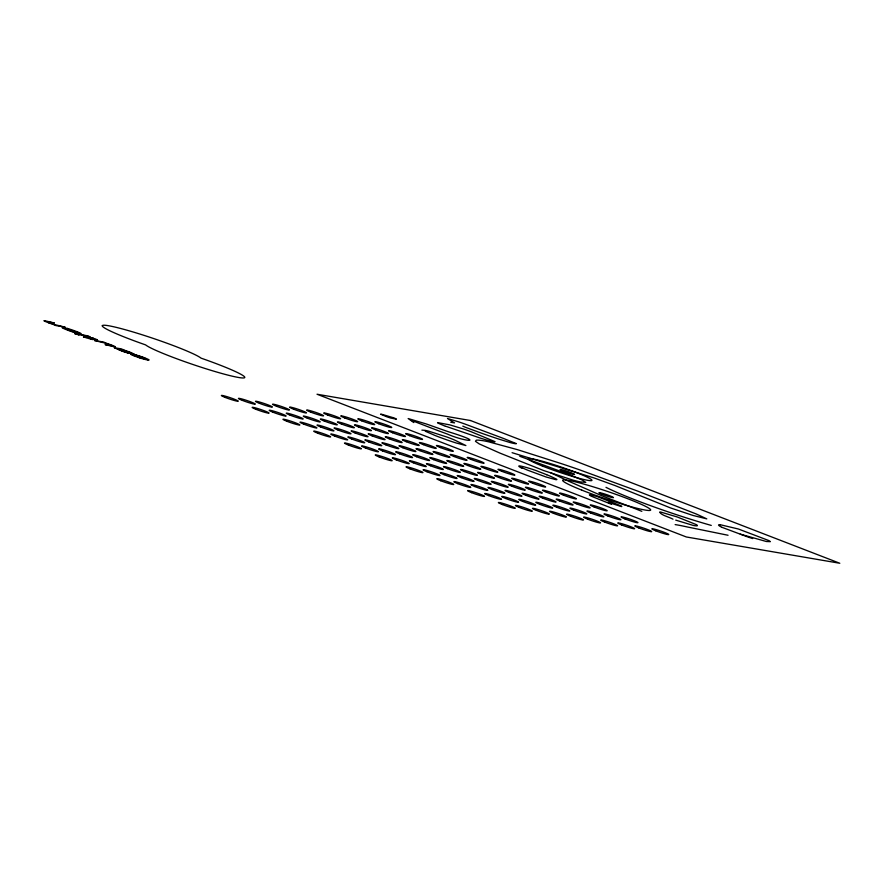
<?xml version="1.0" encoding="UTF-8"?>
<svg xmlns="http://www.w3.org/2000/svg" width="884" height="884" viewBox="0 0 884 884"><rect width="100%" height="100%" fill="white"/><g stroke="black" fill="none" stroke-linecap="round" stroke-linejoin="round"><path stroke-width="1.33" d="M421.889 430.132L425.193 430.364A22.962 1.878 18.7 0 1 428.674 431.171L447.238 437.116A25.304 2.077 18.7 0 1 454.398 439.956L465.89 445.547L456.387 443.05A30.089 2.464 18.7 0 1 452.619 441.834L451.724 441.536A25.945 2.122 18.7 0 1 444.287 438.961L441.226 437.845A35.813 2.939 18.7 0 1 434.696 435.337L425.193 431.16M133.904 355.291L130.987 354.086M44.255 320.759L44.465 320.737A15.216 1.249 18.7 0 1 45.416 320.87L54.41 323.014L48.775 322.052A11.26 0.928 18.7 0 0 47.681 321.909L54.023 324.439L65.151 327.168L55.891 325.577L52.974 324.317A6.829 0.564 18.7 0 1 50.41 323.456L48.686 322.837M115.185 346.848L114.942 346.848A17.083 1.403 18.7 0 1 113.859 346.705L105.085 344.594L110.765 345.567A22.001 1.801 18.7 0 0 111.517 345.677L111.804 345.677M93.848 338.671L93.881 338.671A11.105 0.906 18.7 0 1 93.218 338.583L83.748 336.351L86.588 337.445L83.361 336.892L91.483 339.334L92.71 339.544L90.632 338.749L95.958 339.655A26.597 2.177 18.7 0 0 97.052 339.832L97.45 339.776M720.162 524.698L738.394 529.008L768.737 540.533A25.747 2.111 18.7 0 1 770.296 541.66L766.306 541.494L740.273 534.146M382.142 414.386L394.22 417.988A13.724 1.127 18.7 0 1 396.441 419.193L390.618 418.033A14.21 1.16 18.7 0 1 386.308 416.596L380.54 414.198L381.545 414.287M147.937 360.031L149.109 359.987A8.133 0.663 18.7 0 0 148.888 359.755A8.254 0.674 18.7 0 0 146.832 358.727L145.429 358.153A11.724 0.961 18.7 0 0 144.269 357.7A8.243 0.674 18.7 0 0 135.55 354.86M118.058 348.97L117.406 348.97L119.948 350.097A11.945 0.983 18.7 0 0 120.931 350.484L126.235 352.528A8.542 0.696 18.7 0 0 128.843 353.213L126.324 352.186A7.89 0.652 18.7 0 1 125.086 351.876L123.02 351.235M728.051 535.262L687.343 526.974A112.345 9.205 18.7 0 0 675.144 524.588M118.158 348.992L119.859 349.534A45.106 3.691 18.7 0 1 124.069 351.092L125.307 351.545A17.68 1.448 18.7 0 0 126.832 352.108L127.351 352.02M121.815 349.666L130.843 352.926L127.826 352.197M135.617 354.893C131.108 354.064 148.777 358.639 144.888 358.882A19.481 1.591 18.7 0 1 144.225 358.771L133.915 355.313M450.741 422.243L454.542 422.883L447.481 418.508L458.531 421.823A38.388 3.149 18.7 0 1 463.15 423.403A36.796 3.017 18.7 0 1 465.061 424.088L501.206 437.591A31.504 2.586 18.7 0 0 503.924 438.619L516.389 443.646L515.018 443.646A18.575 1.525 18.7 0 1 513.04 443.271L511.836 442.994A15.26 1.249 18.7 0 1 509.748 442.442L498.985 439.138A80.4 6.586 18.7 0 1 483.515 433.911L466.244 427.591A22.387 1.834 18.7 0 1 462.796 426.143M123.34 351.589L114.224 347.732A15.868 1.304 18.7 0 1 115.075 347.854L120.202 348.683A7.647 0.63 18.7 0 0 120.522 348.672L123.561 349.744M512.09 452.685L594.192 477.979L615.032 485.559L670.503 507.924L692.979 515.438L706.791 518.875L696.47 514.079L637.552 491.051L578.81 469.548A154.324 12.641 18.7 0 0 561.804 463.78L517.792 449.757L488.598 441.812A57.99 4.752 18.7 0 0 482.83 440.663L478.808 440.155A71.051 5.823 18.7 0 0 476.244 440.21L475.47 441.326L479.261 443.923L499.78 453.039L543.726 470.575L573.274 480.211A35.669 2.928 18.7 0 0 580.324 481.924L585.805 482.388L582.004 479.935L568.081 474.133L519.781 456.288M127.318 352.274L134.257 354.152L131.141 352.628M127.208 351.976L124.931 351.147A34.841 2.851 18.7 0 0 121.042 349.721L119.716 349.257L120.29 349.357A10.763 0.884 18.7 0 1 121.793 349.666M611.485 504.311L591.385 496.256A16.277 1.337 18.7 0 1 589.551 495.117L589.418 494.896A21.426 1.757 18.7 0 1 589.639 494.686L596.755 496.377L621.585 506.145A16.487 1.348 18.7 0 1 621.463 506.587L608.048 502.344M675.719 520.112L693.034 525.361A29.061 2.376 18.7 0 0 694.691 525.671L695.1 525.726A24.321 1.989 18.7 0 0 696.448 524.665L677.299 516.996L661.166 512.19A20.465 1.68 18.7 0 0 659.641 512.057C660.934 515.184 669.243 516.996 673 519.195M411.171 420.276L430.906 427.9A141.02 11.558 18.7 0 0 447.238 434.011C465.327 442.011 487.084 443.558 448.431 431.757A43.404 3.558 18.7 0 1 444.553 430.42L430.386 425.403A64.554 5.293 18.7 0 0 426.342 423.988L408.154 418.541L413.789 422.563M444.785 426.033L438.619 423.392A10.31 0.84 18.7 0 1 437.569 422.596L449.857 424.884L463.691 429.06A23.636 1.934 18.7 0 1 469.183 431.016A22.774 1.867 18.7 0 1 470.852 431.624L495.073 441.668A16.608 1.359 18.7 0 1 493.99 441.779L493.637 441.735A14.829 1.216 18.7 0 1 492.233 441.481L486.587 440.011A20.089 1.646 18.7 0 1 480.498 438.144L445.37 426.132M546.632 474.697L549.063 475.691A55.99 4.586 18.7 0 1 550.831 476.443L556.555 479.161A11.735 0.961 18.7 0 1 556.887 479.493L556.699 479.658A15.426 1.26 18.7 0 1 555.716 479.636L546.091 476.995L527.847 470.255A27.05 2.221 18.7 0 1 523.416 468.354L521.925 467.658M133.396 355.567L134.269 355.921A12 0.983 18.7 0 0 135.197 356.274A9.901 0.807 18.7 0 0 139.473 357.81M522.179 468.387C509.317 461.779 536.964 470.487 538.212 471.437A34.642 2.84 18.7 0 1 546.632 474.697M550.235 472.509L568.976 481.393A35.901 2.939 18.7 0 1 571.075 482.277L600.877 495.349A46.189 3.79 18.7 0 0 603.407 496.366L627.143 505.571A42.255 3.459 18.7 0 0 629.706 506.532L641.828 511.339M93.859 338.583L91.605 337.688L97.417 339.743M721.885 527.295L747.787 536.964A61.118 5.006 18.7 0 0 752.693 538.566M111.837 345.622L104.157 342.815A12.84 1.05 18.7 0 0 102.201 342.417L94.367 340.451L103.627 342.042L106.975 343.445A7.028 0.575 18.7 0 1 109.981 344.473L110.831 344.782A7.05 0.575 18.7 0 1 115.362 346.76M48.775 322.837A7.183 0.586 18.7 0 1 44.056 320.826M67.416 328.45A9.227 0.751 18.7 0 1 76.179 331.401A12.243 1.006 18.7 0 1 77.339 331.832L78.764 332.428A8.608 0.707 18.7 0 1 80.93 333.489A8.254 0.674 18.7 0 1 81.184 333.776L75.372 332.738A7.989 0.652 18.7 0 1 73.107 332.064A9.37 0.762 18.7 0 1 67.604 330.152L64.919 329.091A8.785 0.718 18.7 0 1 62.444 327.887A8.707 0.718 18.7 0 1 62.234 327.533L66.996 328.362A7.757 0.641 18.7 0 1 67.493 328.494M123.506 349.777A7.359 0.608 18.7 0 1 122.964 349.755A11.835 0.972 18.7 0 1 131.252 352.65M133.329 355.556A7.558 0.619 18.7 0 1 130.898 354.064M139.473 357.81A7.713 0.63 18.7 0 0 143.882 359.147A14.873 1.216 18.7 0 0 147.86 359.998M711.266 525.416A79.792 6.542 18.7 0 1 605.982 487.327M721.808 527.273A27.824 2.276 18.7 0 1 720.327 524.753M65.405 328.693L71.958 331.412L77.969 332.649L67.162 328.859A16.951 1.392 18.7 0 0 66.499 328.738L65.405 328.693M76.411 333.876L74.61 333.566L79.24 334.981L76.411 333.876M87.383 335.765L78.124 334.174L90.223 336.859L87.383 335.765M470.487 420.519L317.024 394.231L686.338 536.975L839.8 563.263L470.487 420.519M102.312 325.732A52.598 4.309 18.7 0 0 145.628 344.904A52.786 4.321 18.7 0 0 198.944 366.506A52.786 4.321 18.7 0 0 244.78 377.446A52.786 4.321 18.7 0 0 201.055 358.142A52.598 4.309 18.7 0 0 147.904 336.627A52.598 4.309 18.7 0 0 102.312 325.732M542.378 466.034A33.493 2.74 18.7 0 0 591.86 480.476A33.493 2.74 18.7 0 0 546.389 462.376A33.493 2.74 18.7 0 0 542.378 466.034M563.174 471.15A7.702 0.63 18.7 0 0 574.578 474.487A7.702 0.63 18.7 0 0 564.147 470.332A7.702 0.63 18.7 0 0 563.174 471.15M581.816 490.134A46.41 3.801 18.7 0 0 650.536 510.223A46.41 3.801 18.7 0 0 587.716 485.183A46.41 3.801 18.7 0 0 581.816 490.134M602.07 494.311A7.702 0.63 18.7 0 0 613.474 497.648A7.702 0.63 18.7 0 0 603.043 493.493A7.702 0.63 18.7 0 0 602.07 494.311M655.773 530.809A8.928 0.729 18.7 0 0 668.757 534.555A8.928 0.729 18.7 0 0 656.392 529.682A8.928 0.729 18.7 0 0 655.773 530.809M624.999 518.919A8.928 0.729 18.7 0 0 637.983 522.654A8.928 0.729 18.7 0 0 625.618 517.792A8.928 0.729 18.7 0 0 624.999 518.919M594.225 507.018A8.928 0.729 18.7 0 0 607.197 510.764A8.928 0.729 18.7 0 0 594.844 505.891A8.928 0.729 18.7 0 0 594.225 507.018M563.439 495.128A8.928 0.729 18.7 0 0 576.423 498.863A8.928 0.729 18.7 0 0 564.058 494.001A8.928 0.729 18.7 0 0 563.439 495.128M532.665 483.228A8.928 0.729 18.7 0 0 545.649 486.974A8.928 0.729 18.7 0 0 533.284 482.1A8.928 0.729 18.7 0 0 532.665 483.228M501.891 471.338A8.928 0.729 18.7 0 0 514.875 475.073A8.928 0.729 18.7 0 0 502.51 470.211A8.928 0.729 18.7 0 0 501.891 471.338M471.117 459.437A8.928 0.729 18.7 0 0 484.101 463.183A8.928 0.729 18.7 0 0 471.736 458.31A8.928 0.729 18.7 0 0 471.117 459.437M440.342 447.547A8.928 0.729 18.7 0 0 453.326 451.282A8.928 0.729 18.7 0 0 440.961 446.42A8.928 0.729 18.7 0 0 440.342 447.547M409.568 435.646A8.928 0.729 18.7 0 0 422.541 439.392A8.928 0.729 18.7 0 0 410.187 434.519A8.928 0.729 18.7 0 0 409.568 435.646M378.783 423.756A8.928 0.729 18.7 0 0 391.767 427.491A8.928 0.729 18.7 0 0 379.402 422.629A8.928 0.729 18.7 0 0 378.783 423.756M638.723 527.892A8.928 0.729 18.7 0 0 651.707 531.638A8.928 0.729 18.7 0 0 639.342 526.765A8.928 0.729 18.7 0 0 638.723 527.892M607.949 515.991A8.928 0.729 18.7 0 0 620.922 519.737A8.928 0.729 18.7 0 0 608.568 514.864A8.928 0.729 18.7 0 0 607.949 515.991M577.164 504.101A8.928 0.729 18.7 0 0 590.147 507.847A8.928 0.729 18.7 0 0 577.793 502.974A8.928 0.729 18.7 0 0 577.164 504.101M546.389 492.2A8.928 0.729 18.7 0 0 559.373 495.946A8.928 0.729 18.7 0 0 547.008 491.073A8.928 0.729 18.7 0 0 546.389 492.2M515.615 480.31A8.928 0.729 18.7 0 0 528.599 484.056A8.928 0.729 18.7 0 0 516.234 479.183A8.928 0.729 18.7 0 0 515.615 480.31M484.841 468.409A8.928 0.729 18.7 0 0 497.825 472.155A8.928 0.729 18.7 0 0 485.46 467.282A8.928 0.729 18.7 0 0 484.841 468.409M454.067 456.52A8.928 0.729 18.7 0 0 467.05 460.266A8.928 0.729 18.7 0 0 454.685 455.393A8.928 0.729 18.7 0 0 454.067 456.52M423.292 444.619A8.928 0.729 18.7 0 0 436.265 448.365A8.928 0.729 18.7 0 0 423.911 443.492A8.928 0.729 18.7 0 0 423.292 444.619M392.507 432.729A8.928 0.729 18.7 0 0 405.491 436.475A8.928 0.729 18.7 0 0 393.137 431.602A8.928 0.729 18.7 0 0 392.507 432.729M361.733 420.828A8.928 0.729 18.7 0 0 374.717 424.574A8.928 0.729 18.7 0 0 362.352 419.701A8.928 0.729 18.7 0 0 361.733 420.828M621.673 524.974A8.928 0.729 18.7 0 0 634.646 528.709A8.928 0.729 18.7 0 0 622.292 523.847A8.928 0.729 18.7 0 0 621.673 524.974M590.899 513.074A8.928 0.729 18.7 0 0 603.871 516.82A8.928 0.729 18.7 0 0 591.518 511.947A8.928 0.729 18.7 0 0 590.899 513.074M560.113 501.184A8.928 0.729 18.7 0 0 573.097 504.919A8.928 0.729 18.7 0 0 560.732 500.057A8.928 0.729 18.7 0 0 560.113 501.184M529.339 489.283A8.928 0.729 18.7 0 0 542.323 493.029A8.928 0.729 18.7 0 0 529.958 488.156A8.928 0.729 18.7 0 0 529.339 489.283M498.565 477.393A8.928 0.729 18.7 0 0 511.549 481.128A8.928 0.729 18.7 0 0 499.184 476.266A8.928 0.729 18.7 0 0 498.565 477.393M467.791 465.492A8.928 0.729 18.7 0 0 480.774 469.238A8.928 0.729 18.7 0 0 468.409 464.365A8.928 0.729 18.7 0 0 467.791 465.492M437.016 453.603A8.928 0.729 18.7 0 0 449.989 457.337A8.928 0.729 18.7 0 0 437.635 452.475A8.928 0.729 18.7 0 0 437.016 453.603M406.242 441.702A8.928 0.729 18.7 0 0 419.215 445.448A8.928 0.729 18.7 0 0 406.861 440.575A8.928 0.729 18.7 0 0 406.242 441.702M375.457 429.812A8.928 0.729 18.7 0 0 388.441 433.547A8.928 0.729 18.7 0 0 376.076 428.685A8.928 0.729 18.7 0 0 375.457 429.812M344.683 417.911A8.928 0.729 18.7 0 0 357.666 421.657A8.928 0.729 18.7 0 0 345.301 416.784A8.928 0.729 18.7 0 0 344.683 417.911M604.623 522.046A8.928 0.729 18.7 0 0 617.596 525.792A8.928 0.729 18.7 0 0 605.242 520.919A8.928 0.729 18.7 0 0 604.623 522.046M573.838 510.156A8.928 0.729 18.7 0 0 586.821 513.902A8.928 0.729 18.7 0 0 574.456 509.029A8.928 0.729 18.7 0 0 573.838 510.156M543.063 498.256A8.928 0.729 18.7 0 0 556.047 502.002A8.928 0.729 18.7 0 0 543.682 497.128A8.928 0.729 18.7 0 0 543.063 498.256M512.289 486.366A8.928 0.729 18.7 0 0 525.273 490.112A8.928 0.729 18.7 0 0 512.908 485.239A8.928 0.729 18.7 0 0 512.289 486.366M481.515 474.465A8.928 0.729 18.7 0 0 494.499 478.211A8.928 0.729 18.7 0 0 482.134 473.338A8.928 0.729 18.7 0 0 481.515 474.465M450.741 462.575A8.928 0.729 18.7 0 0 463.713 466.321A8.928 0.729 18.7 0 0 451.359 461.448A8.928 0.729 18.7 0 0 450.741 462.575M419.966 450.674A8.928 0.729 18.7 0 0 432.939 454.42A8.928 0.729 18.7 0 0 420.585 449.547A8.928 0.729 18.7 0 0 419.966 450.674M389.181 438.784A8.928 0.729 18.7 0 0 402.165 442.53A8.928 0.729 18.7 0 0 389.8 437.657A8.928 0.729 18.7 0 0 389.181 438.784M358.407 426.884A8.928 0.729 18.7 0 0 371.391 430.63A8.928 0.729 18.7 0 0 359.026 425.757A8.928 0.729 18.7 0 0 358.407 426.884M327.632 414.994A8.928 0.729 18.7 0 0 340.616 418.74A8.928 0.729 18.7 0 0 328.251 413.867A8.928 0.729 18.7 0 0 327.632 414.994M587.562 519.129A8.928 0.729 18.7 0 0 600.545 522.875A8.928 0.729 18.7 0 0 588.18 518.002A8.928 0.729 18.7 0 0 587.562 519.129M556.787 507.239A8.928 0.729 18.7 0 0 569.771 510.974A8.928 0.729 18.7 0 0 557.406 506.112A8.928 0.729 18.7 0 0 556.787 507.239M526.013 495.338A8.928 0.729 18.7 0 0 538.997 499.084A8.928 0.729 18.7 0 0 526.632 494.211A8.928 0.729 18.7 0 0 526.013 495.338M495.239 483.449A8.928 0.729 18.7 0 0 508.223 487.183A8.928 0.729 18.7 0 0 495.858 482.321A8.928 0.729 18.7 0 0 495.239 483.449M464.465 471.548A8.928 0.729 18.7 0 0 477.448 475.294A8.928 0.729 18.7 0 0 465.083 470.421A8.928 0.729 18.7 0 0 464.465 471.548M433.69 459.658A8.928 0.729 18.7 0 0 446.663 463.393A8.928 0.729 18.7 0 0 434.309 458.531A8.928 0.729 18.7 0 0 433.69 459.658M402.905 447.757A8.928 0.729 18.7 0 0 415.889 451.503A8.928 0.729 18.7 0 0 403.524 446.63A8.928 0.729 18.7 0 0 402.905 447.757M372.131 435.867A8.928 0.729 18.7 0 0 385.115 439.602A8.928 0.729 18.7 0 0 372.75 434.74A8.928 0.729 18.7 0 0 372.131 435.867M341.357 423.966A8.928 0.729 18.7 0 0 354.34 427.712A8.928 0.729 18.7 0 0 341.975 422.839A8.928 0.729 18.7 0 0 341.357 423.966M310.582 412.077A8.928 0.729 18.7 0 0 323.566 415.812A8.928 0.729 18.7 0 0 311.201 410.949A8.928 0.729 18.7 0 0 310.582 412.077M570.511 516.212A8.928 0.729 18.7 0 0 583.495 519.958A8.928 0.729 18.7 0 0 571.13 515.085A8.928 0.729 18.7 0 0 570.511 516.212M539.737 504.311A8.928 0.729 18.7 0 0 552.721 508.057A8.928 0.729 18.7 0 0 540.356 503.184A8.928 0.729 18.7 0 0 539.737 504.311M508.963 492.421A8.928 0.729 18.7 0 0 521.947 496.167A8.928 0.729 18.7 0 0 509.582 491.294A8.928 0.729 18.7 0 0 508.963 492.421M478.189 480.52A8.928 0.729 18.7 0 0 491.173 484.266A8.928 0.729 18.7 0 0 478.808 479.393A8.928 0.729 18.7 0 0 478.189 480.52M447.414 468.631A8.928 0.729 18.7 0 0 460.387 472.376A8.928 0.729 18.7 0 0 448.033 467.503A8.928 0.729 18.7 0 0 447.414 468.631M416.629 456.73A8.928 0.729 18.7 0 0 429.613 460.476A8.928 0.729 18.7 0 0 417.259 455.603A8.928 0.729 18.7 0 0 416.629 456.73M385.855 444.84A8.928 0.729 18.7 0 0 398.839 448.586A8.928 0.729 18.7 0 0 386.474 443.713A8.928 0.729 18.7 0 0 385.855 444.84M355.081 432.939A8.928 0.729 18.7 0 0 368.064 436.685A8.928 0.729 18.7 0 0 355.699 431.812A8.928 0.729 18.7 0 0 355.081 432.939M324.306 421.049A8.928 0.729 18.7 0 0 337.29 424.795A8.928 0.729 18.7 0 0 324.925 419.922A8.928 0.729 18.7 0 0 324.306 421.049M293.532 409.148A8.928 0.729 18.7 0 0 306.516 412.894A8.928 0.729 18.7 0 0 294.151 408.021A8.928 0.729 18.7 0 0 293.532 409.148M553.461 513.295A8.928 0.729 18.7 0 0 566.445 517.029A8.928 0.729 18.7 0 0 554.08 512.168A8.928 0.729 18.7 0 0 553.461 513.295M522.687 501.394A8.928 0.729 18.7 0 0 535.671 505.14A8.928 0.729 18.7 0 0 523.306 500.267A8.928 0.729 18.7 0 0 522.687 501.394M491.913 489.504A8.928 0.729 18.7 0 0 504.897 493.239A8.928 0.729 18.7 0 0 492.532 488.377A8.928 0.729 18.7 0 0 491.913 489.504M461.139 477.603A8.928 0.729 18.7 0 0 474.111 481.349A8.928 0.729 18.7 0 0 461.757 476.476A8.928 0.729 18.7 0 0 461.139 477.603M430.364 465.713A8.928 0.729 18.7 0 0 443.337 469.448A8.928 0.729 18.7 0 0 430.983 464.586A8.928 0.729 18.7 0 0 430.364 465.713M399.579 453.812A8.928 0.729 18.7 0 0 412.563 457.558A8.928 0.729 18.7 0 0 400.198 452.685A8.928 0.729 18.7 0 0 399.579 453.812M368.805 441.923A8.928 0.729 18.7 0 0 381.789 445.658A8.928 0.729 18.7 0 0 369.424 440.796A8.928 0.729 18.7 0 0 368.805 441.923M338.031 430.022A8.928 0.729 18.7 0 0 351.014 433.768A8.928 0.729 18.7 0 0 338.649 428.895A8.928 0.729 18.7 0 0 338.031 430.022M307.256 418.132A8.928 0.729 18.7 0 0 320.24 421.867A8.928 0.729 18.7 0 0 307.875 417.005A8.928 0.729 18.7 0 0 307.256 418.132M276.482 406.231A8.928 0.729 18.7 0 0 289.455 409.977A8.928 0.729 18.7 0 0 277.101 405.104A8.928 0.729 18.7 0 0 276.482 406.231M536.411 510.366A8.928 0.729 18.7 0 0 549.395 514.112A8.928 0.729 18.7 0 0 537.03 509.239A8.928 0.729 18.7 0 0 536.411 510.366M505.637 498.477A8.928 0.729 18.7 0 0 518.621 502.222A8.928 0.729 18.7 0 0 506.256 497.349A8.928 0.729 18.7 0 0 505.637 498.477M474.863 486.576A8.928 0.729 18.7 0 0 487.835 490.322A8.928 0.729 18.7 0 0 475.481 485.449A8.928 0.729 18.7 0 0 474.863 486.576M444.088 474.686A8.928 0.729 18.7 0 0 457.061 478.432A8.928 0.729 18.7 0 0 444.707 473.559A8.928 0.729 18.7 0 0 444.088 474.686M413.303 462.785A8.928 0.729 18.7 0 0 426.287 466.531A8.928 0.729 18.7 0 0 413.922 461.658A8.928 0.729 18.7 0 0 413.303 462.785M382.529 450.895A8.928 0.729 18.7 0 0 395.513 454.641A8.928 0.729 18.7 0 0 383.148 449.768A8.928 0.729 18.7 0 0 382.529 450.895M351.755 438.994A8.928 0.729 18.7 0 0 364.738 442.74A8.928 0.729 18.7 0 0 352.373 437.867A8.928 0.729 18.7 0 0 351.755 438.994M320.98 427.105A8.928 0.729 18.7 0 0 333.964 430.851A8.928 0.729 18.7 0 0 321.599 425.978A8.928 0.729 18.7 0 0 320.98 427.105M290.206 415.204A8.928 0.729 18.7 0 0 303.179 418.95A8.928 0.729 18.7 0 0 290.825 414.077A8.928 0.729 18.7 0 0 290.206 415.204M259.432 403.314A8.928 0.729 18.7 0 0 272.405 407.06A8.928 0.729 18.7 0 0 260.051 402.187A8.928 0.729 18.7 0 0 259.432 403.314M519.361 507.449A8.928 0.729 18.7 0 0 532.345 511.195A8.928 0.729 18.7 0 0 519.98 506.322A8.928 0.729 18.7 0 0 519.361 507.449M488.587 495.559A8.928 0.729 18.7 0 0 501.571 499.294A8.928 0.729 18.7 0 0 489.206 494.432A8.928 0.729 18.7 0 0 488.587 495.559M457.813 483.659A8.928 0.729 18.7 0 0 470.785 487.404A8.928 0.729 18.7 0 0 458.431 482.531A8.928 0.729 18.7 0 0 457.813 483.659M427.027 471.769A8.928 0.729 18.7 0 0 440.011 475.504A8.928 0.729 18.7 0 0 427.646 470.642A8.928 0.729 18.7 0 0 427.027 471.769M396.253 459.868A8.928 0.729 18.7 0 0 409.237 463.614A8.928 0.729 18.7 0 0 396.872 458.741A8.928 0.729 18.7 0 0 396.253 459.868M365.479 447.978A8.928 0.729 18.7 0 0 378.462 451.713A8.928 0.729 18.7 0 0 366.098 446.851A8.928 0.729 18.7 0 0 365.479 447.978M334.704 436.077A8.928 0.729 18.7 0 0 347.688 439.823A8.928 0.729 18.7 0 0 335.323 434.95A8.928 0.729 18.7 0 0 334.704 436.077M303.93 424.187A8.928 0.729 18.7 0 0 316.914 427.922A8.928 0.729 18.7 0 0 304.549 423.06A8.928 0.729 18.7 0 0 303.93 424.187M273.156 412.287A8.928 0.729 18.7 0 0 286.129 416.032A8.928 0.729 18.7 0 0 273.775 411.159A8.928 0.729 18.7 0 0 273.156 412.287M242.371 400.397A8.928 0.729 18.7 0 0 255.354 404.132A8.928 0.729 18.7 0 0 242.989 399.27A8.928 0.729 18.7 0 0 242.371 400.397M502.311 504.532A8.928 0.729 18.7 0 0 515.295 508.278A8.928 0.729 18.7 0 0 502.93 503.405A8.928 0.729 18.7 0 0 502.311 504.532M471.537 492.631A8.928 0.729 18.7 0 0 484.509 496.377A8.928 0.729 18.7 0 0 472.155 491.504A8.928 0.729 18.7 0 0 471.537 492.631M440.751 480.741A8.928 0.729 18.7 0 0 453.735 484.487A8.928 0.729 18.7 0 0 441.381 479.614A8.928 0.729 18.7 0 0 440.751 480.741M409.977 468.84A8.928 0.729 18.7 0 0 422.961 472.586A8.928 0.729 18.7 0 0 410.596 467.713A8.928 0.729 18.7 0 0 409.977 468.84M379.203 456.951A8.928 0.729 18.7 0 0 392.187 460.697A8.928 0.729 18.7 0 0 379.822 455.824A8.928 0.729 18.7 0 0 379.203 456.951M348.429 445.05A8.928 0.729 18.7 0 0 361.412 448.796A8.928 0.729 18.7 0 0 349.047 443.923A8.928 0.729 18.7 0 0 348.429 445.05M317.654 433.16A8.928 0.729 18.7 0 0 330.638 436.906A8.928 0.729 18.7 0 0 318.273 432.033A8.928 0.729 18.7 0 0 317.654 433.16M286.88 421.259A8.928 0.729 18.7 0 0 299.853 425.005A8.928 0.729 18.7 0 0 287.499 420.132A8.928 0.729 18.7 0 0 286.88 421.259M256.095 409.369A8.928 0.729 18.7 0 0 269.079 413.115A8.928 0.729 18.7 0 0 256.714 408.242A8.928 0.729 18.7 0 0 256.095 409.369M225.321 397.469A8.928 0.729 18.7 0 0 238.304 401.214A8.928 0.729 18.7 0 0 225.939 396.341A8.928 0.729 18.7 0 0 225.321 397.469"/></g></svg>
